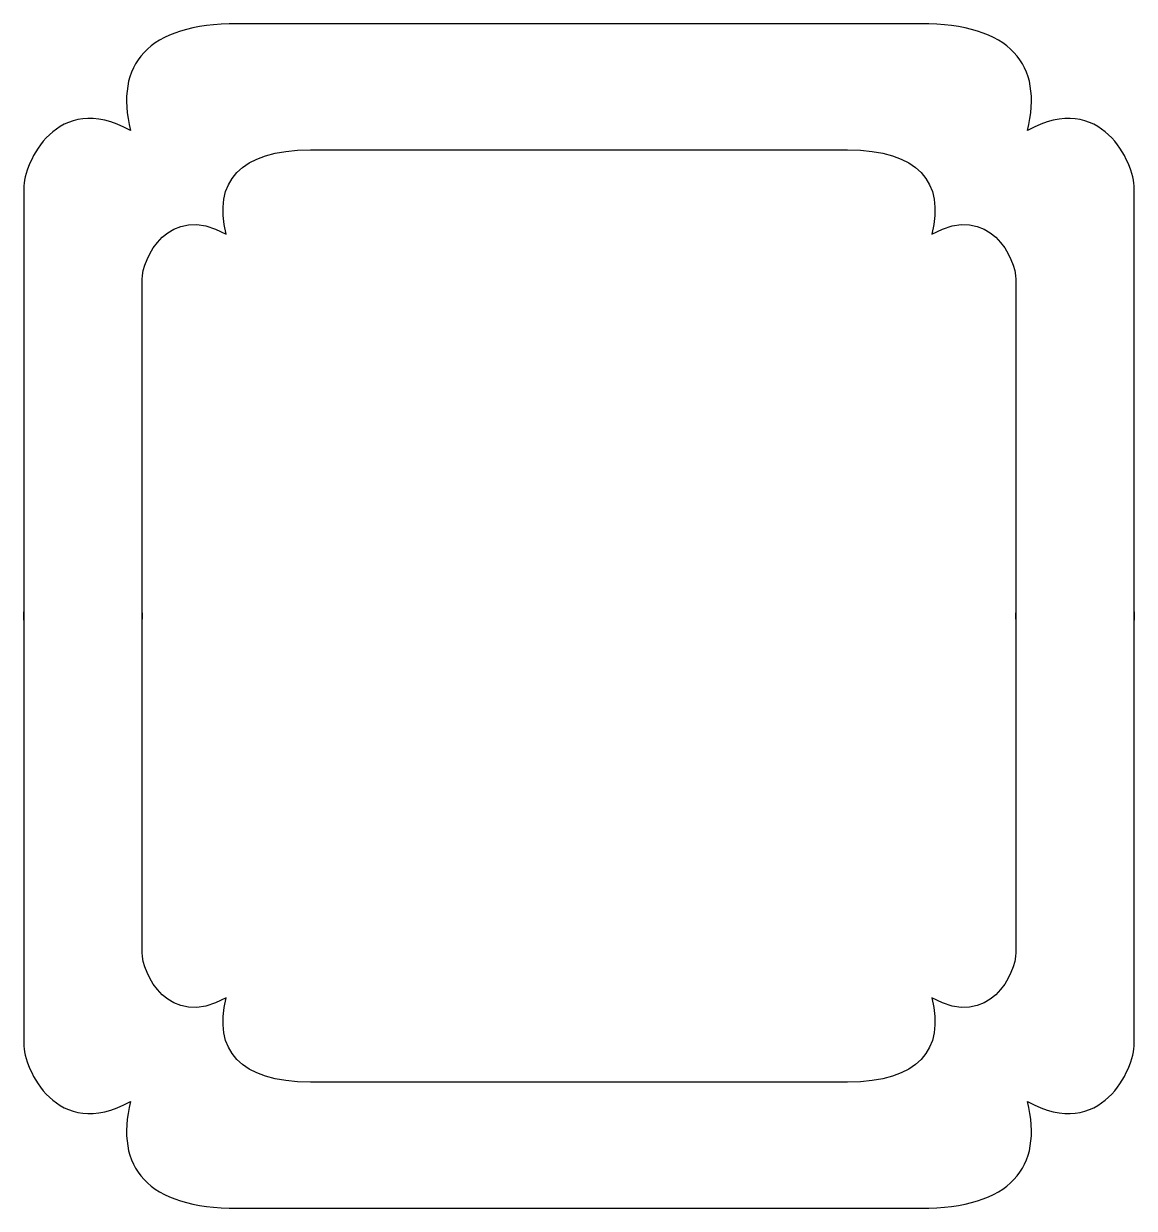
# Model space of a CAD drawing. Header units: centimetres. Extents: x -5.8 to 5.8, y -6.2 to 6.2.
import ezdxf

# ---------------------------------------------------------------- set-up
doc = ezdxf.new("R2010")
doc.units = ezdxf.units.CM
doc.header["$MEASUREMENT"] = 0
doc.layers.add('Camada 1', color=7, linetype='Continuous')

msp = doc.modelspace()

# ---------------------------------------------------------------- linework, layer by layer
at = {"layer": 'Camada 1'}
for points in [[(5.8043, 0.04299), (5.8043, 0.04299), (5.8043, -4.47146), (5.8043, -4.47146), (5.8043, -4.47146), (5.8043, -4.72943), (5.46034, -5.50334), (4.68644, -5.07339), (4.68644, -5.07339), (4.85842, -5.76131), (4.51446, -6.19125), (3.56858, -6.19125), (3.56858, -6.19125), (2.19275, -6.19125), (0.00001, -6.19125), (0.00001, -6.19125), (0.00001, -6.19125), (0.00001, -6.19125), (-2.19273, -6.19125), (-3.56857, -6.19125), (-3.56857, -6.19125), (-4.51446, -6.19125), (-4.85841, -5.7613), (-4.68643, -5.07339), (-4.68643, -5.07339), (-5.46034, -5.50333), (-5.8043, -4.72943), (-5.8043, -4.47146), (-5.8043, -4.47146), (-5.8043, -4.47146), (-5.8043, 0.04299), (-5.8043, 0.04299), (-5.8043, 0.04299), (-5.8043, 0.04299), (-5.8043, -0.043), (-5.8043, -0.043), (-5.8043, -0.043), (-5.8043, -0.043), (-5.8043, 4.47146), (-5.8043, 4.47146), (-5.8043, 4.47146), (-5.8043, 4.72943), (-5.46034, 5.50334), (-4.68644, 5.07339), (-4.68644, 5.07339), (-4.85841, 5.7613), (-4.51445, 6.19125), (-3.56857, 6.19125), (-3.56857, 6.19125), (-2.19274, 6.19125), (0, 6.19125), (0, 6.19125), (0, 6.19125), (0, 6.19125), (2.19273, 6.19125), (3.56857, 6.19125), (3.56857, 6.19125), (4.51445, 6.19125), (4.85841, 5.7613), (4.68643, 5.07339), (4.68643, 5.07339), (5.46034, 5.50334), (5.80429, 4.72943), (5.80429, 4.47146), (5.80429, 4.47146), (5.80429, 4.47146), (5.80429, -0.04299), (5.80429, -0.04299), (5.80429, -0.04299), (5.80429, -0.04299), (5.8043, 0.04299), (5.8043, 0.04299)], [(4.56716, -0.03381), (4.56716, -0.03381), (4.56716, 3.5184), (4.56716, 3.5184), (4.56716, 3.5184), (4.56716, 3.72141), (4.29652, 4.33035), (3.68755, 3.99203), (3.68755, 3.99203), (3.82283, 4.53331), (3.55222, 4.87164), (2.80797, 4.87164), (2.80797, 4.87164), (1.72535, 4.87164), (0, 4.87164), (0, 4.87164), (0, 4.87164), (0, 4.87164), (-1.72535, 4.87164), (-2.80797, 4.87164), (-2.80797, 4.87164), (-3.55219, 4.87164), (-3.82283, 4.53332), (-3.68755, 3.99203), (-3.68755, 3.99203), (-4.29652, 4.33035), (-4.56716, 3.72139), (-4.56716, 3.5184), (-4.56716, 3.5184), (-4.56716, 3.5184), (-4.56716, -0.03382), (-4.56716, -0.03382), (-4.56716, -0.03382), (-4.56716, -0.03382), (-4.56716, 0.03383), (-4.56716, 0.03383), (-4.56716, 0.03383), (-4.56716, 0.03383), (-4.56716, -3.51836), (-4.56716, -3.51836), (-4.56716, -3.51836), (-4.56716, -3.7214), (-4.29652, -4.33034), (-3.68755, -3.99202), (-3.68755, -3.99202), (-3.82283, -4.53333), (-3.55219, -4.87163), (-2.80797, -4.87163), (-2.80797, -4.87163), (-1.72535, -4.87163), (0, -4.87163), (0, -4.87163), (0, -4.87163), (0, -4.87163), (1.72535, -4.87163), (2.80797, -4.87163), (2.80797, -4.87163), (3.55222, -4.87163), (3.82283, -4.53333), (3.68755, -3.99202), (3.68755, -3.99202), (4.29652, -4.33034), (4.56716, -3.72138), (4.56716, -3.51836), (4.56716, -3.51836), (4.56716, -3.51836), (4.56716, 0.03381), (4.56716, 0.03381), (4.56716, 0.03381), (4.56716, 0.03381), (4.56716, -0.03381), (4.56716, -0.03381)]]:
    msp.add_open_spline(points, degree=3, knots=[0, 0, 0, 0, 0.05263158, 0.05263158, 0.05263158, 0.05263158, 0.10526316, 0.10526316, 0.10526316, 0.10526316, 0.15789474, 0.15789474, 0.15789474, 0.15789474, 0.21052632, 0.21052632, 0.21052632, 0.21052632, 0.26315789, 0.26315789, 0.26315789, 0.26315789, 0.31578947, 0.31578947, 0.31578947, 0.31578947, 0.36842105, 0.36842105, 0.36842105, 0.36842105, 0.42105263, 0.42105263, 0.42105263, 0.42105263, 0.47368421, 0.47368421, 0.47368421, 0.47368421, 0.52631579, 0.52631579, 0.52631579, 0.52631579, 0.57894737, 0.57894737, 0.57894737, 0.57894737, 0.63157895, 0.63157895, 0.63157895, 0.63157895, 0.68421053, 0.68421053, 0.68421053, 0.68421053, 0.73684211, 0.73684211, 0.73684211, 0.73684211, 0.78947368, 0.78947368, 0.78947368, 0.78947368, 0.84210526, 0.84210526, 0.84210526, 0.84210526, 0.89473684, 0.89473684, 0.89473684, 0.89473684, 1, 1, 1, 1], dxfattribs=at)

doc.saveas('drawing.dxf')
